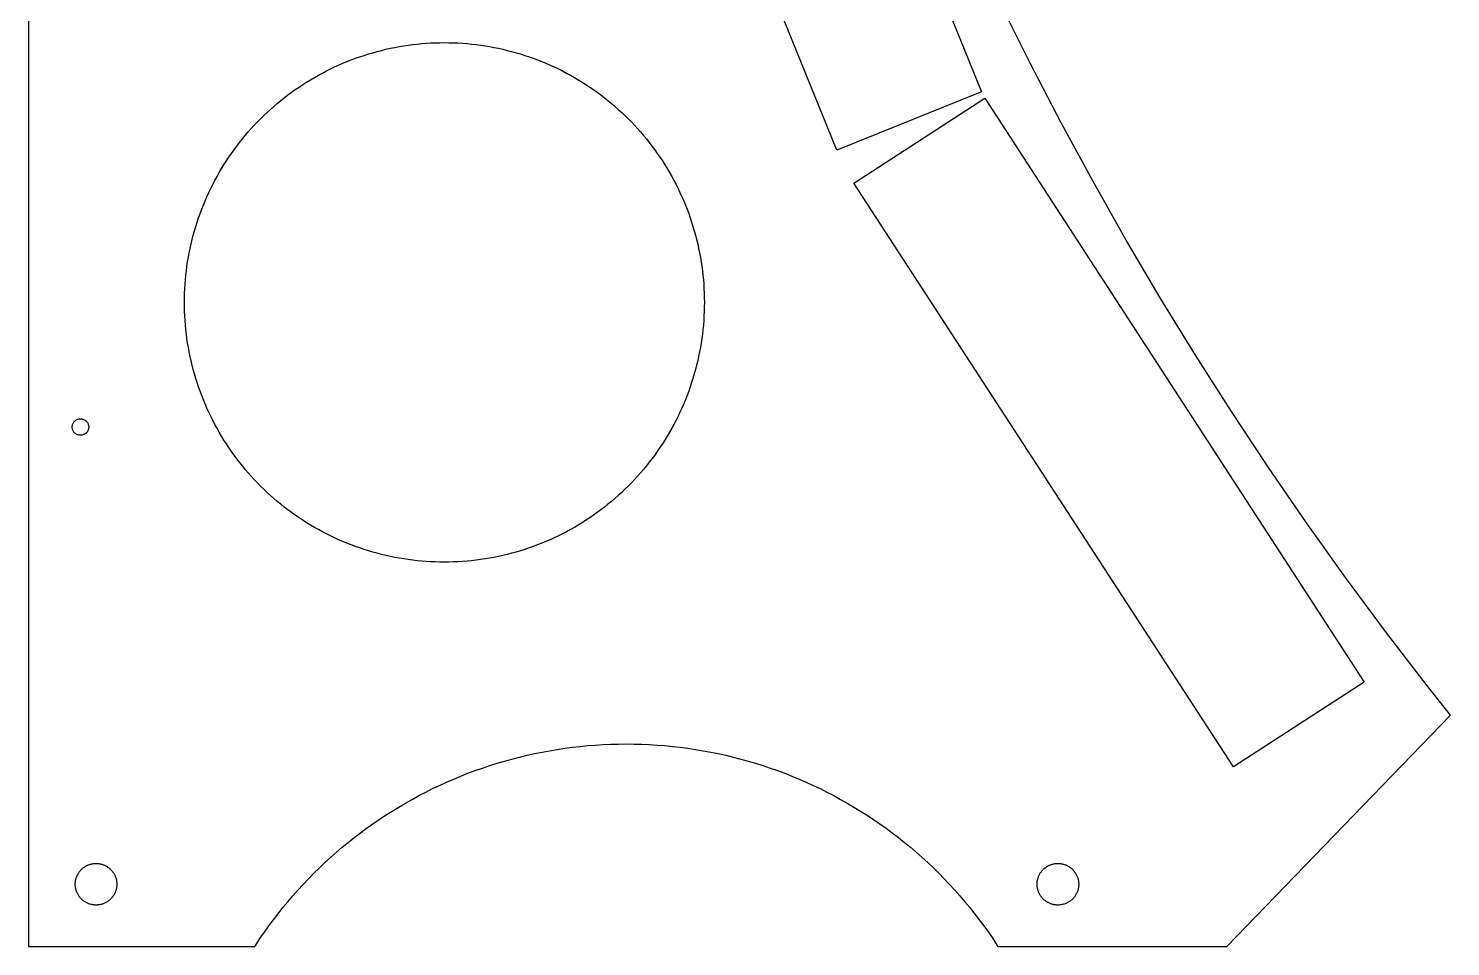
# Model space of a CAD drawing. Header units: metres. Extents: x 0 to 274, y 0 to 480.
# Drawn here: x 0 to 273.5, y 0 to 176.7 of the extents above; entities that cross this region are included whole.
import ezdxf

# ---------------------------------------------------------------- set-up
doc = ezdxf.new("R2010")
doc.units = ezdxf.units.M

msp = doc.modelspace()

# ---------------------------------------------------------------- linework, layer by layer
for p, q in [((0, 480), (0, 0)), ((133.091, 288.773), (183.288, 164.53)), ((155.473, 153.292), (105.276, 277.535)), ((192.655, 170.047), (186.892, 181.605)), ((67.059, 172.296), (67.9039, 172.515)), ((67.9039, 172.515), (68.7524, 172.718)), ((68.7524, 172.718), (69.6044, 172.907)), ((69.6044, 172.907), (70.4595, 173.081)), ((70.4595, 173.081), (71.3176, 173.24)), ((71.3176, 173.24), (72.1783, 173.384)), ((72.1783, 173.384), (73.0413, 173.513)), ((73.0413, 173.513), (73.9065, 173.627)), ((73.9065, 173.627), (74.7736, 173.726)), ((74.7736, 173.726), (75.6422, 173.81)), ((75.6422, 173.81), (76.5122, 173.878)), ((76.5122, 173.878), (77.3832, 173.931)), ((77.3832, 173.931), (78.255, 173.97)), ((78.255, 173.97), (79.1274, 173.992)), ((79.1274, 173.992), (80, 174)), ((80, 174), (80.8726, 173.992)), ((80.8726, 173.992), (81.745, 173.97)), ((81.745, 173.97), (82.6168, 173.931)), ((82.6168, 173.931), (83.4878, 173.878)), ((83.4878, 173.878), (84.3578, 173.81)), ((84.3578, 173.81), (85.2264, 173.726)), ((85.2264, 173.726), (86.0935, 173.627)), ((86.0935, 173.627), (86.9586, 173.513)), ((86.9586, 173.513), (87.8217, 173.384)), ((87.8217, 173.384), (88.6824, 173.24)), ((88.6824, 173.24), (89.5404, 173.081)), ((89.5404, 173.081), (90.3956, 172.907)), ((90.3956, 172.907), (91.2475, 172.718)), ((91.2475, 172.718), (92.0961, 172.515)), ((92.0961, 172.515), (92.9409, 172.296)), ((58.8691, 169.315), (59.6632, 169.677)), ((59.6632, 169.677), (60.4634, 170.025)), ((60.4634, 170.025), (61.2697, 170.359)), ((61.2697, 170.359), (62.0816, 170.679)), ((62.0816, 170.679), (62.899, 170.985)), ((62.899, 170.985), (63.7216, 171.276)), ((63.7216, 171.276), (64.5491, 171.553)), ((64.5491, 171.553), (65.3814, 171.815)), ((65.3814, 171.815), (66.2181, 172.063)), ((66.2181, 172.063), (67.059, 172.296)), ((92.9409, 172.296), (93.7819, 172.063)), ((93.7819, 172.063), (94.6186, 171.815)), ((94.6186, 171.815), (95.4508, 171.553)), ((95.4508, 171.553), (96.2784, 171.276)), ((96.2784, 171.276), (97.101, 170.985)), ((97.101, 170.985), (97.9184, 170.679)), ((97.9184, 170.679), (98.7303, 170.359)), ((98.7303, 170.359), (99.5365, 170.025)), ((99.5365, 170.025), (100.337, 169.677)), ((100.337, 169.677), (101.131, 169.315)), ((198.619, 158.591), (192.655, 170.047)), ((53.504, 166.402), (54.2481, 166.858)), ((54.2481, 166.858), (55, 167.301)), ((55, 167.301), (55.7595, 167.731)), ((55.7595, 167.731), (56.5264, 168.147)), ((56.5264, 168.147), (57.3005, 168.55)), ((57.3005, 168.55), (58.0814, 168.94)), ((58.0814, 168.94), (58.8691, 169.315)), ((101.131, 169.315), (101.919, 168.94)), ((101.919, 168.94), (102.7, 168.55)), ((102.7, 168.55), (103.474, 168.147)), ((103.474, 168.147), (104.24, 167.731)), ((104.24, 167.731), (105, 167.301)), ((105, 167.301), (105.752, 166.858)), ((105.752, 166.858), (106.496, 166.402)), ((49.9092, 163.932), (50.6107, 164.451)), ((50.6107, 164.451), (51.3212, 164.958)), ((51.3212, 164.958), (52.0403, 165.452)), ((52.0403, 165.452), (52.768, 165.934)), ((52.768, 165.934), (53.504, 166.402)), ((106.496, 166.402), (107.232, 165.934)), ((107.232, 165.934), (107.96, 165.452)), ((107.96, 165.452), (108.679, 164.958)), ((108.679, 164.958), (109.389, 164.451)), ((109.389, 164.451), (110.091, 163.932)), ((183.288, 164.53), (155.473, 153.292)), ((46.5435, 161.157), (47.197, 161.735)), ((47.197, 161.735), (47.8606, 162.302)), ((47.8606, 162.302), (48.534, 162.857)), ((48.534, 162.857), (49.2169, 163.401)), ((49.2169, 163.401), (49.9092, 163.932)), ((110.091, 163.932), (110.783, 163.401)), ((110.783, 163.401), (111.466, 162.857)), ((111.466, 162.857), (112.139, 162.302)), ((112.139, 162.302), (112.803, 161.735)), ((112.803, 161.735), (113.457, 161.157)), ((158.764, 146.971), (183.924, 163.31)), ((183.924, 163.31), (256.905, 50.9278)), ((43.4323, 158.1), (44.033, 158.733)), ((44.033, 158.733), (44.6447, 159.355)), ((44.6447, 159.355), (45.2671, 159.967)), ((45.2671, 159.967), (45.9001, 160.568)), ((45.9001, 160.568), (46.5435, 161.157)), ((113.457, 161.157), (114.1, 160.568)), ((114.1, 160.568), (114.733, 159.967)), ((114.733, 159.967), (115.355, 159.355)), ((115.355, 159.355), (115.967, 158.733)), ((115.967, 158.733), (116.568, 158.1)), ((41.1427, 155.466), (41.6978, 156.139)), ((41.6978, 156.139), (42.2645, 156.803)), ((42.2645, 156.803), (42.8428, 157.457)), ((42.8428, 157.457), (43.4323, 158.1)), ((116.568, 158.1), (117.157, 157.457)), ((117.157, 157.457), (117.735, 156.803)), ((117.735, 156.803), (118.302, 156.139)), ((118.302, 156.139), (118.857, 155.466)), ((204.781, 147.241), (198.619, 158.591)), ((39.0424, 152.679), (39.5491, 153.389)), ((39.5491, 153.389), (40.0682, 154.091)), ((40.0682, 154.091), (40.5995, 154.783)), ((40.5995, 154.783), (41.1427, 155.466)), ((118.857, 155.466), (119.401, 154.783)), ((119.401, 154.783), (119.932, 154.091)), ((119.932, 154.091), (120.451, 153.389)), ((120.451, 153.389), (120.958, 152.679)), ((37.1416, 149.752), (37.5976, 150.496)), ((37.5976, 150.496), (38.0665, 151.232)), ((38.0665, 151.232), (38.5481, 151.96)), ((38.5481, 151.96), (39.0424, 152.679)), ((120.958, 152.679), (121.452, 151.96)), ((121.452, 151.96), (121.934, 151.232)), ((121.934, 151.232), (122.402, 150.496)), ((122.402, 150.496), (122.858, 149.752)), ((35.8526, 147.474), (36.269, 148.24)), ((36.269, 148.24), (36.6987, 149)), ((36.6987, 149), (37.1416, 149.752)), ((122.858, 149.752), (123.301, 149)), ((123.301, 149), (123.731, 148.24)), ((123.731, 148.24), (124.147, 147.474)), ((34.3227, 144.337), (34.6846, 145.131)), ((34.6846, 145.131), (35.0603, 145.919)), ((35.0603, 145.919), (35.4497, 146.7)), ((35.4497, 146.7), (35.8526, 147.474)), ((124.147, 147.474), (124.55, 146.7)), ((124.55, 146.7), (124.94, 145.919)), ((124.94, 145.919), (125.315, 145.131)), ((125.315, 145.131), (125.677, 144.337)), ((231.745, 34.5887), (158.764, 146.971)), ((211.141, 136), (204.781, 147.241)), ((33.321, 141.918), (33.6408, 142.73)), ((33.6408, 142.73), (33.9747, 143.537)), ((33.9747, 143.537), (34.3227, 144.337)), ((125.677, 144.337), (126.025, 143.537)), ((126.025, 143.537), (126.359, 142.73)), ((126.359, 142.73), (126.679, 141.918)), ((32.4472, 139.451), (32.7241, 140.278)), ((32.7241, 140.278), (33.0154, 141.101)), ((33.0154, 141.101), (33.321, 141.918)), ((126.679, 141.918), (126.985, 141.101)), ((126.985, 141.101), (127.276, 140.278)), ((127.276, 140.278), (127.553, 139.451)), ((31.4852, 136.096), (31.7037, 136.941)), ((31.7037, 136.941), (31.9369, 137.782)), ((31.9369, 137.782), (32.1848, 138.619)), ((32.1848, 138.619), (32.4472, 139.451)), ((127.553, 139.451), (127.815, 138.619)), ((127.815, 138.619), (128.063, 137.782)), ((128.063, 137.782), (128.296, 136.941)), ((128.296, 136.941), (128.515, 136.096)), ((30.9186, 133.54), (31.0926, 134.396)), ((31.0926, 134.396), (31.2815, 135.248)), ((31.2815, 135.248), (31.4852, 136.096)), ((128.515, 136.096), (128.718, 135.248)), ((128.718, 135.248), (128.907, 134.396)), ((128.907, 134.396), (129.081, 133.54)), ((217.696, 124.872), (211.141, 136)), ((30.4866, 130.959), (30.6156, 131.822)), ((30.6156, 131.822), (30.7596, 132.682)), ((30.7596, 132.682), (30.9186, 133.54)), ((129.081, 133.54), (129.24, 132.682)), ((129.24, 132.682), (129.384, 131.822)), ((129.384, 131.822), (129.513, 130.959)), ((30.1903, 128.358), (30.2739, 129.226)), ((30.2739, 129.226), (30.3727, 130.093)), ((30.3727, 130.093), (30.4866, 130.959)), ((129.513, 130.959), (129.627, 130.093)), ((129.627, 130.093), (129.726, 129.226)), ((129.726, 129.226), (129.81, 128.358)), ((30.0305, 125.745), (30.0685, 126.617)), ((30.0685, 126.617), (30.1218, 127.488)), ((30.1218, 127.488), (30.1903, 128.358)), ((129.81, 128.358), (129.878, 127.488)), ((129.878, 127.488), (129.931, 126.617)), ((129.931, 126.617), (129.97, 125.745)), ((30, 124), (30.0076, 124.873)), ((30.0076, 123.127), (30, 124)), ((30.0076, 124.873), (30.0305, 125.745)), ((30.0305, 122.255), (30.0076, 123.127)), ((129.97, 125.745), (129.992, 124.873)), ((129.992, 123.127), (129.97, 122.255)), ((129.992, 124.873), (130, 124)), ((130, 124), (129.992, 123.127)), ((224.444, 113.86), (217.696, 124.872)), ((30.0685, 121.383), (30.0305, 122.255)), ((30.1218, 120.512), (30.0685, 121.383)), ((30.1903, 119.642), (30.1218, 120.512)), ((129.878, 120.512), (129.81, 119.642)), ((129.931, 121.383), (129.878, 120.512)), ((129.97, 122.255), (129.931, 121.383)), ((30.2739, 118.774), (30.1903, 119.642)), ((30.3727, 117.907), (30.2739, 118.774)), ((30.4866, 117.041), (30.3727, 117.907)), ((129.627, 117.907), (129.513, 117.041)), ((129.726, 118.774), (129.627, 117.907)), ((129.81, 119.642), (129.726, 118.774)), ((30.6156, 116.178), (30.4866, 117.041)), ((30.7596, 115.318), (30.6156, 116.178)), ((30.9186, 114.46), (30.7596, 115.318)), ((129.24, 115.318), (129.081, 114.46)), ((129.384, 116.178), (129.24, 115.318)), ((129.513, 117.041), (129.384, 116.178)), ((31.0926, 113.604), (30.9186, 114.46)), ((31.2815, 112.752), (31.0926, 113.604)), ((31.4852, 111.904), (31.2815, 112.752)), ((128.718, 112.752), (128.515, 111.904)), ((128.907, 113.604), (128.718, 112.752)), ((129.081, 114.46), (128.907, 113.604)), ((231.384, 102.967), (224.444, 113.86)), ((31.7037, 111.059), (31.4852, 111.904)), ((31.9369, 110.218), (31.7037, 111.059)), ((32.1848, 109.381), (31.9369, 110.218)), ((128.063, 110.218), (127.815, 109.381)), ((128.296, 111.059), (128.063, 110.218)), ((128.515, 111.904), (128.296, 111.059)), ((32.4472, 108.549), (32.1848, 109.381)), ((32.7241, 107.722), (32.4472, 108.549)), ((33.0154, 106.899), (32.7241, 107.722)), ((33.321, 106.082), (33.0154, 106.899)), ((126.985, 106.899), (126.679, 106.082)), ((127.276, 107.722), (126.985, 106.899)), ((127.553, 108.549), (127.276, 107.722)), ((127.815, 109.381), (127.553, 108.549)), ((33.6408, 105.27), (33.321, 106.082)), ((33.9747, 104.463), (33.6408, 105.27)), ((34.3227, 103.663), (33.9747, 104.463)), ((126.025, 104.463), (125.677, 103.663)), ((126.359, 105.27), (126.025, 104.463)), ((126.679, 106.082), (126.359, 105.27)), ((8.91731, 101.161), (9.02263, 101.251)), ((9.02263, 101.251), (9.13538, 101.331)), ((9.13538, 101.331), (9.2547, 101.402)), ((9.2547, 101.402), (9.3797, 101.461)), ((9.3797, 101.461), (9.50943, 101.51)), ((9.50943, 101.51), (9.64288, 101.547)), ((9.64288, 101.547), (9.77905, 101.572)), ((9.77905, 101.572), (9.91692, 101.585)), ((9.91692, 101.585), (10.0554, 101.587)), ((10.0554, 101.587), (10.1935, 101.576)), ((10.1935, 101.576), (10.33, 101.553)), ((10.33, 101.553), (10.4641, 101.518)), ((10.4641, 101.518), (10.5947, 101.472)), ((10.5947, 101.472), (10.7207, 101.414)), ((10.7207, 101.414), (10.8412, 101.346)), ((10.8412, 101.346), (10.9554, 101.268)), ((10.9554, 101.268), (11.0622, 101.18)), ((34.6846, 102.869), (34.3227, 103.663)), ((35.0603, 102.081), (34.6846, 102.869)), ((35.4497, 101.3), (35.0603, 102.081)), ((35.8526, 100.526), (35.4497, 101.3)), ((124.55, 101.3), (124.147, 100.526)), ((124.94, 102.081), (124.55, 101.3)), ((125.315, 102.869), (124.94, 102.081)), ((125.677, 103.663), (125.315, 102.869)), ((238.512, 92.1973), (231.384, 102.967)), ((8.41345, 100.055), (8.42433, 100.193)), ((8.41467, 99.9169), (8.41345, 100.055)), ((8.42795, 99.7791), (8.41467, 99.9169)), ((8.42433, 100.193), (8.44719, 100.33)), ((8.45319, 99.6429), (8.42795, 99.7791)), ((8.44719, 100.33), (8.48186, 100.464)), ((8.49019, 99.5094), (8.45319, 99.6429)), ((8.48186, 100.464), (8.52809, 100.595)), ((8.5387, 99.3797), (8.49019, 99.5094)), ((8.52809, 100.595), (8.58553, 100.721)), ((8.59831, 99.2547), (8.5387, 99.3797)), ((8.58553, 100.721), (8.65372, 100.841)), ((8.66861, 99.1354), (8.59831, 99.2547)), ((8.65372, 100.841), (8.73216, 100.955)), ((8.74902, 99.0226), (8.66861, 99.1354)), ((8.73216, 100.955), (8.82025, 101.062)), ((8.83897, 98.9173), (8.74902, 99.0226)), ((8.82025, 101.062), (8.91731, 101.161)), ((8.93774, 98.8203), (8.83897, 98.9173)), ((9.04462, 98.7322), (8.93774, 98.8203)), ((9.15875, 98.6537), (9.04462, 98.7322)), ((9.27928, 98.5855), (9.15875, 98.6537)), ((9.4053, 98.5281), (9.27928, 98.5855)), ((9.53586, 98.4819), (9.4053, 98.5281)), ((9.66994, 98.4472), (9.53586, 98.4819)), ((10.4906, 98.4902), (10.3571, 98.4532)), ((10.6203, 98.5387), (10.4906, 98.4902)), ((10.7453, 98.5983), (10.6203, 98.5387)), ((10.8646, 98.6686), (10.7453, 98.5983)), ((10.9774, 98.749), (10.8646, 98.6686)), ((11.0827, 98.839), (10.9774, 98.749)), ((11.0622, 101.18), (11.161, 101.083)), ((11.1797, 98.9377), (11.0827, 98.839)), ((11.161, 101.083), (11.251, 100.977)), ((11.2678, 99.0446), (11.1797, 98.9377)), ((11.251, 100.977), (11.3314, 100.865)), ((11.3463, 99.1588), (11.2678, 99.0446)), ((11.3314, 100.865), (11.4017, 100.745)), ((11.4145, 99.2793), (11.3463, 99.1588)), ((11.4017, 100.745), (11.4613, 100.62)), ((11.4719, 99.4053), (11.4145, 99.2793)), ((11.4613, 100.62), (11.5098, 100.491)), ((11.5181, 99.5359), (11.4719, 99.4053)), ((11.5098, 100.491), (11.5468, 100.357)), ((11.5528, 99.6699), (11.5181, 99.5359)), ((11.5468, 100.357), (11.572, 100.221)), ((11.5757, 99.8065), (11.5528, 99.6699)), ((11.572, 100.221), (11.5853, 100.083)), ((11.5865, 99.9446), (11.5757, 99.8065)), ((11.5853, 100.083), (11.5865, 99.9446)), ((36.269, 99.7595), (35.8526, 100.526)), ((36.6987, 99), (36.269, 99.7595)), ((37.1416, 98.2481), (36.6987, 99)), ((123.301, 99), (122.858, 98.2481)), ((123.731, 99.7595), (123.301, 99)), ((124.147, 100.526), (123.731, 99.7595)), ((9.80652, 98.4243), (9.66994, 98.4472)), ((9.9446, 98.4135), (9.80652, 98.4243)), ((10.0831, 98.4147), (9.9446, 98.4135)), ((10.2209, 98.4279), (10.0831, 98.4147)), ((10.3571, 98.4532), (10.2209, 98.4279)), ((37.5976, 97.504), (37.1416, 98.2481)), ((38.0665, 96.768), (37.5976, 97.504)), ((38.5481, 96.0403), (38.0665, 96.768)), ((39.0424, 95.3212), (38.5481, 96.0403)), ((121.452, 96.0403), (120.958, 95.3212)), ((121.934, 96.768), (121.452, 96.0403)), ((122.402, 97.504), (121.934, 96.768)), ((122.858, 98.2481), (122.402, 97.504)), ((39.5491, 94.6107), (39.0424, 95.3212)), ((40.0682, 93.9092), (39.5491, 94.6107)), ((40.5995, 93.2169), (40.0682, 93.9092)), ((41.1427, 92.534), (40.5995, 93.2169)), ((119.401, 93.2169), (118.857, 92.534)), ((119.932, 93.9092), (119.401, 93.2169)), ((120.451, 94.6107), (119.932, 93.9092)), ((120.958, 95.3212), (120.451, 94.6107)), ((41.6978, 91.8606), (41.1427, 92.534)), ((42.2645, 91.197), (41.6978, 91.8606)), ((42.8428, 90.5435), (42.2645, 91.197)), ((43.4323, 89.9001), (42.8428, 90.5435)), ((117.157, 90.5435), (116.568, 89.9001)), ((117.735, 91.197), (117.157, 90.5435)), ((118.302, 91.8606), (117.735, 91.197)), ((118.857, 92.534), (118.302, 91.8606)), ((245.827, 81.5534), (238.512, 92.1973)), ((44.033, 89.2671), (43.4323, 89.9001)), ((44.6447, 88.6447), (44.033, 89.2671)), ((45.2671, 88.033), (44.6447, 88.6447)), ((45.9001, 87.4323), (45.2671, 88.033)), ((114.733, 88.033), (114.1, 87.4323)), ((115.355, 88.6447), (114.733, 88.033)), ((115.967, 89.2671), (115.355, 88.6447)), ((116.568, 89.9001), (115.967, 89.2671)), ((46.5435, 86.8428), (45.9001, 87.4323)), ((47.197, 86.2645), (46.5435, 86.8428)), ((47.8606, 85.6978), (47.197, 86.2645)), ((48.534, 85.1427), (47.8606, 85.6978)), ((49.2169, 84.5995), (48.534, 85.1427)), ((111.466, 85.1427), (110.783, 84.5995)), ((112.139, 85.6978), (111.466, 85.1427)), ((112.803, 86.2645), (112.139, 85.6978)), ((113.457, 86.8428), (112.803, 86.2645)), ((114.1, 87.4323), (113.457, 86.8428)), ((49.9092, 84.0682), (49.2169, 84.5995)), ((50.6107, 83.5491), (49.9092, 84.0682)), ((51.3212, 83.0424), (50.6107, 83.5491)), ((52.0403, 82.5481), (51.3212, 83.0424)), ((52.768, 82.0665), (52.0403, 82.5481)), ((53.504, 81.5976), (52.768, 82.0665)), ((107.232, 82.0665), (106.496, 81.5976)), ((107.96, 82.5481), (107.232, 82.0665)), ((108.679, 83.0424), (107.96, 82.5481)), ((109.389, 83.5491), (108.679, 83.0424)), ((110.091, 84.0682), (109.389, 83.5491)), ((110.783, 84.5995), (110.091, 84.0682)), ((54.2481, 81.1416), (53.504, 81.5976)), ((55, 80.6987), (54.2481, 81.1416)), ((55.7595, 80.269), (55, 80.6987)), ((56.5264, 79.8526), (55.7595, 80.269)), ((57.3005, 79.4497), (56.5264, 79.8526)), ((58.0814, 79.0603), (57.3005, 79.4497)), ((102.7, 79.4497), (101.919, 79.0603)), ((103.474, 79.8526), (102.7, 79.4497)), ((104.24, 80.269), (103.474, 79.8526)), ((105, 80.6987), (104.24, 80.269)), ((105.752, 81.1416), (105, 80.6987)), ((106.496, 81.5976), (105.752, 81.1416)), ((253.327, 71.0389), (245.827, 81.5534)), ((58.8691, 78.6846), (58.0814, 79.0603)), ((59.6632, 78.3227), (58.8691, 78.6846)), ((60.4634, 77.9747), (59.6632, 78.3227)), ((61.2697, 77.6408), (60.4634, 77.9747)), ((62.0816, 77.321), (61.2697, 77.6408)), ((62.899, 77.0154), (62.0816, 77.321)), ((63.7216, 76.7241), (62.899, 77.0154)), ((64.5491, 76.4472), (63.7216, 76.7241)), ((96.2784, 76.7241), (95.4508, 76.4472)), ((97.101, 77.0154), (96.2784, 76.7241)), ((97.9184, 77.321), (97.101, 77.0154)), ((98.7303, 77.6408), (97.9184, 77.321)), ((99.5365, 77.9747), (98.7303, 77.6408)), ((100.337, 78.3227), (99.5365, 77.9747)), ((101.131, 78.6846), (100.337, 78.3227)), ((101.919, 79.0603), (101.131, 78.6846)), ((65.3814, 76.1848), (64.5491, 76.4472)), ((66.2181, 75.9369), (65.3814, 76.1848)), ((67.059, 75.7037), (66.2181, 75.9369)), ((67.9039, 75.4852), (67.059, 75.7037)), ((68.7524, 75.2815), (67.9039, 75.4852)), ((69.6044, 75.0926), (68.7524, 75.2815)), ((70.4595, 74.9186), (69.6044, 75.0926)), ((71.3176, 74.7596), (70.4595, 74.9186)), ((72.1783, 74.6156), (71.3176, 74.7596)), ((73.0413, 74.4866), (72.1783, 74.6156)), ((73.9065, 74.3727), (73.0413, 74.4866)), ((74.7736, 74.2739), (73.9065, 74.3727)), ((75.6422, 74.1903), (74.7736, 74.2739)), ((76.5122, 74.1218), (75.6422, 74.1903)), ((77.3832, 74.0685), (76.5122, 74.1218)), ((78.255, 74.0305), (77.3832, 74.0685)), ((79.1274, 74.0076), (78.255, 74.0305)), ((80, 74), (79.1274, 74.0076)), ((80.8726, 74.0076), (80, 74)), ((81.745, 74.0305), (80.8726, 74.0076)), ((82.6168, 74.0685), (81.745, 74.0305)), ((83.4878, 74.1218), (82.6168, 74.0685)), ((84.3578, 74.1903), (83.4878, 74.1218)), ((85.2264, 74.2739), (84.3578, 74.1903)), ((86.0935, 74.3727), (85.2264, 74.2739)), ((86.9586, 74.4866), (86.0935, 74.3727)), ((87.8217, 74.6156), (86.9586, 74.4866)), ((88.6824, 74.7596), (87.8217, 74.6156)), ((89.5404, 74.9186), (88.6824, 74.7596)), ((90.3956, 75.0926), (89.5404, 74.9186)), ((91.2475, 75.2815), (90.3956, 75.0926)), ((92.0961, 75.4852), (91.2475, 75.2815)), ((92.9409, 75.7037), (92.0961, 75.4852)), ((93.7819, 75.9369), (92.9409, 75.7037)), ((94.6186, 76.1848), (93.7819, 75.9369)), ((95.4508, 76.4472), (94.6186, 76.1848)), ((261.01, 60.6569), (253.327, 71.0389)), ((268.872, 50.4105), (261.01, 60.6569)), ((256.905, 50.9278), (231.745, 34.5887)), ((273.524, 44.5616), (268.872, 50.4105)), ((230.492, 0), (273.524, 44.5616)), ((103.17, 38.1728), (104.641, 38.3664)), ((104.641, 38.3664), (106.115, 38.5343)), ((106.115, 38.5343), (107.592, 38.6765)), ((107.592, 38.6765), (109.071, 38.7929)), ((109.071, 38.7929), (110.551, 38.8835)), ((110.551, 38.8835), (112.034, 38.9482)), ((112.034, 38.9482), (113.517, 38.987)), ((113.517, 38.987), (115, 39)), ((115, 39), (116.483, 38.987)), ((116.483, 38.987), (117.966, 38.9482)), ((117.966, 38.9482), (119.449, 38.8835)), ((119.449, 38.8835), (120.929, 38.7929)), ((120.929, 38.7929), (122.408, 38.6765)), ((122.408, 38.6765), (123.885, 38.5343)), ((123.885, 38.5343), (125.359, 38.3664)), ((125.359, 38.3664), (126.83, 38.1728)), ((90.1484, 35.2859), (91.5708, 35.7072)), ((91.5708, 35.7072), (93.0004, 36.1037)), ((93.0004, 36.1037), (94.4366, 36.4751)), ((94.4366, 36.4751), (95.8792, 36.8214)), ((95.8792, 36.8214), (97.3275, 37.1425)), ((97.3275, 37.1425), (98.7812, 37.4383)), ((98.7812, 37.4383), (100.24, 37.7086)), ((100.24, 37.7086), (101.703, 37.9535)), ((101.703, 37.9535), (103.17, 38.1728)), ((126.83, 38.1728), (128.297, 37.9535)), ((128.297, 37.9535), (129.76, 37.7086)), ((129.76, 37.7086), (131.219, 37.4383)), ((131.219, 37.4383), (132.672, 37.1425)), ((132.672, 37.1425), (134.121, 36.8214)), ((134.121, 36.8214), (135.563, 36.4751)), ((135.563, 36.4751), (137, 36.1037)), ((137, 36.1037), (138.429, 35.7072)), ((138.429, 35.7072), (139.852, 35.2859)), ((83.1584, 32.8106), (84.5387, 33.3543)), ((84.5387, 33.3543), (85.9283, 33.8739)), ((85.9283, 33.8739), (87.3267, 34.3691)), ((87.3267, 34.3691), (88.7336, 34.8398)), ((88.7336, 34.8398), (90.1484, 35.2859)), ((139.852, 35.2859), (141.266, 34.8398)), ((141.266, 34.8398), (142.673, 34.3691)), ((142.673, 34.3691), (144.072, 33.8739)), ((144.072, 33.8739), (145.461, 33.3543)), ((145.461, 33.3543), (146.842, 32.8106)), ((76.4108, 29.7355), (77.7384, 30.3975)), ((77.7384, 30.3975), (79.0774, 31.0361)), ((79.0774, 31.0361), (80.4274, 31.6514)), ((80.4274, 31.6514), (81.7878, 32.2429)), ((81.7878, 32.2429), (83.1584, 32.8106)), ((146.842, 32.8106), (148.212, 32.2429)), ((148.212, 32.2429), (149.573, 31.6514)), ((149.573, 31.6514), (150.923, 31.0361)), ((150.923, 31.0361), (152.262, 30.3975)), ((152.262, 30.3975), (153.589, 29.7355)), ((71.2218, 26.8592), (72.5, 27.6122)), ((72.5, 27.6122), (73.7912, 28.3427)), ((73.7912, 28.3427), (75.0949, 29.0505)), ((75.0949, 29.0505), (76.4108, 29.7355)), ((153.589, 29.7355), (154.905, 29.0505)), ((154.905, 29.0505), (156.209, 28.3427)), ((156.209, 28.3427), (157.5, 27.6122)), ((157.5, 27.6122), (158.778, 26.8592)), ((67.4686, 24.4682), (68.7057, 25.287)), ((68.7057, 25.287), (69.9568, 26.0841)), ((69.9568, 26.0841), (71.2218, 26.8592)), ((158.778, 26.8592), (160.043, 26.0841)), ((160.043, 26.0841), (161.294, 25.287)), ((161.294, 25.287), (162.531, 24.4682)), ((62.6688, 20.9809), (63.8457, 21.884)), ((63.8457, 21.884), (65.0382, 22.7664)), ((65.0382, 22.7664), (66.246, 23.6279)), ((66.246, 23.6279), (67.4686, 24.4682)), ((162.531, 24.4682), (163.754, 23.6279)), ((163.754, 23.6279), (164.962, 22.7664)), ((164.962, 22.7664), (166.154, 21.884)), ((166.154, 21.884), (167.331, 20.9809)), ((60.3631, 19.1138), (61.5078, 20.0574)), ((61.5078, 20.0574), (62.6688, 20.9809)), ((167.331, 20.9809), (168.492, 20.0574)), ((168.492, 20.0574), (169.637, 19.1138)), ((57.0301, 16.1651), (58.1239, 17.1673)), ((58.1239, 17.1673), (59.235, 18.1503)), ((59.235, 18.1503), (60.3631, 19.1138)), ((169.637, 19.1138), (170.765, 18.1503)), ((170.765, 18.1503), (171.876, 17.1673)), ((171.876, 17.1673), (172.97, 16.1651)), ((9.34581, 13.6269), (9.40482, 13.7535)), ((9.40482, 13.7535), (9.4682, 13.8779)), ((9.4682, 13.8779), (9.53589, 14)), ((9.53589, 14), (9.6078, 14.1197)), ((9.6078, 14.1197), (9.68384, 14.2368)), ((9.68384, 14.2368), (9.76393, 14.3511)), ((9.76393, 14.3511), (9.84795, 14.4626)), ((9.84795, 14.4626), (9.93582, 14.5711)), ((9.93582, 14.5711), (10.0274, 14.6765)), ((10.0274, 14.6765), (10.1226, 14.7786)), ((10.1226, 14.7786), (10.2214, 14.8773)), ((10.2214, 14.8773), (10.3235, 14.9726)), ((10.3235, 14.9726), (10.4288, 15.0642)), ((10.4288, 15.0642), (10.5374, 15.152)), ((10.5374, 15.152), (10.6488, 15.2361)), ((10.6488, 15.2361), (10.7632, 15.3161)), ((10.7632, 15.3161), (10.8803, 15.3922)), ((10.8803, 15.3922), (11, 15.4641)), ((11, 15.4641), (11.1221, 15.5318)), ((11.1221, 15.5318), (11.2465, 15.5952)), ((11.2465, 15.5952), (11.373, 15.6542)), ((11.373, 15.6542), (11.5016, 15.7087)), ((11.5016, 15.7087), (11.6319, 15.7588)), ((11.6319, 15.7588), (11.7639, 15.8042)), ((11.7639, 15.8042), (11.8974, 15.845)), ((11.8974, 15.845), (12.0323, 15.8812)), ((12.0323, 15.8812), (12.1684, 15.9126)), ((12.1684, 15.9126), (12.3054, 15.9392)), ((12.3054, 15.9392), (12.4433, 15.9611)), ((12.4433, 15.9611), (12.5819, 15.9781)), ((12.5819, 15.9781), (12.721, 15.9902)), ((12.721, 15.9902), (12.8604, 15.9976)), ((12.8604, 15.9976), (13, 16)), ((13, 16), (13.1396, 15.9976)), ((13.1396, 15.9976), (13.279, 15.9902)), ((13.279, 15.9902), (13.4181, 15.9781)), ((13.4181, 15.9781), (13.5567, 15.9611)), ((13.5567, 15.9611), (13.6946, 15.9392)), ((13.6946, 15.9392), (13.8316, 15.9126)), ((13.8316, 15.9126), (13.9677, 15.8812)), ((13.9677, 15.8812), (14.1025, 15.845)), ((14.1025, 15.845), (14.2361, 15.8042)), ((14.2361, 15.8042), (14.3681, 15.7588)), ((14.3681, 15.7588), (14.4984, 15.7087)), ((14.4984, 15.7087), (14.6269, 15.6542)), ((14.6269, 15.6542), (14.7535, 15.5952)), ((14.7535, 15.5952), (14.8779, 15.5318)), ((14.8779, 15.5318), (15, 15.4641)), ((15, 15.4641), (15.1197, 15.3922)), ((15.1197, 15.3922), (15.2368, 15.3161)), ((15.2368, 15.3161), (15.3511, 15.2361)), ((15.3511, 15.2361), (15.4626, 15.152)), ((15.4626, 15.152), (15.5711, 15.0642)), ((15.5711, 15.0642), (15.6765, 14.9726)), ((15.6765, 14.9726), (15.7786, 14.8773)), ((15.7786, 14.8773), (15.8773, 14.7786)), ((15.8773, 14.7786), (15.9726, 14.6765)), ((15.9726, 14.6765), (16.0642, 14.5711)), ((16.0642, 14.5711), (16.152, 14.4626)), ((16.152, 14.4626), (16.2361, 14.3511)), ((16.2361, 14.3511), (16.3161, 14.2368)), ((16.3161, 14.2368), (16.3922, 14.1197)), ((16.3922, 14.1197), (16.4641, 14)), ((16.4641, 14), (16.5318, 13.8779)), ((16.5318, 13.8779), (16.5952, 13.7535)), ((16.5952, 13.7535), (16.6542, 13.6269)), ((53.8561, 13.046), (54.8959, 14.1041)), ((54.8959, 14.1041), (55.954, 15.1439)), ((55.954, 15.1439), (57.0301, 16.1651)), ((172.97, 16.1651), (174.046, 15.1439)), ((174.046, 15.1439), (175.104, 14.1041)), ((175.104, 14.1041), (176.144, 13.046)), ((194.346, 13.6269), (194.405, 13.7535)), ((194.405, 13.7535), (194.468, 13.8779)), ((194.468, 13.8779), (194.536, 14)), ((194.536, 14), (194.608, 14.1197)), ((194.608, 14.1197), (194.684, 14.2368)), ((194.684, 14.2368), (194.764, 14.3511)), ((194.764, 14.3511), (194.848, 14.4626)), ((194.848, 14.4626), (194.936, 14.5711)), ((194.936, 14.5711), (195.027, 14.6765)), ((195.027, 14.6765), (195.123, 14.7786)), ((195.123, 14.7786), (195.221, 14.8773)), ((195.221, 14.8773), (195.323, 14.9726)), ((195.323, 14.9726), (195.429, 15.0642)), ((195.429, 15.0642), (195.537, 15.152)), ((195.537, 15.152), (195.649, 15.2361)), ((195.649, 15.2361), (195.763, 15.3161)), ((195.763, 15.3161), (195.88, 15.3922)), ((195.88, 15.3922), (196, 15.4641)), ((196, 15.4641), (196.122, 15.5318)), ((196.122, 15.5318), (196.247, 15.5952)), ((196.247, 15.5952), (196.373, 15.6542)), ((196.373, 15.6542), (196.502, 15.7087)), ((196.502, 15.7087), (196.632, 15.7588)), ((196.632, 15.7588), (196.764, 15.8042)), ((196.764, 15.8042), (196.897, 15.845)), ((196.897, 15.845), (197.032, 15.8812)), ((197.032, 15.8812), (197.168, 15.9126)), ((197.168, 15.9126), (197.305, 15.9392)), ((197.305, 15.9392), (197.443, 15.9611)), ((197.443, 15.9611), (197.582, 15.9781)), ((197.582, 15.9781), (197.721, 15.9902)), ((197.721, 15.9902), (197.86, 15.9976)), ((197.86, 15.9976), (198, 16)), ((198, 16), (198.14, 15.9976)), ((198.14, 15.9976), (198.279, 15.9902)), ((198.279, 15.9902), (198.418, 15.9781)), ((198.418, 15.9781), (198.557, 15.9611)), ((198.557, 15.9611), (198.695, 15.9392)), ((198.695, 15.9392), (198.832, 15.9126)), ((198.832, 15.9126), (198.968, 15.8812)), ((198.968, 15.8812), (199.103, 15.845)), ((199.103, 15.845), (199.236, 15.8042)), ((199.236, 15.8042), (199.368, 15.7588)), ((199.368, 15.7588), (199.498, 15.7087)), ((199.498, 15.7087), (199.627, 15.6542)), ((199.627, 15.6542), (199.753, 15.5952)), ((199.753, 15.5952), (199.878, 15.5318)), ((199.878, 15.5318), (200, 15.4641)), ((200, 15.4641), (200.12, 15.3922)), ((200.12, 15.3922), (200.237, 15.3161)), ((200.237, 15.3161), (200.351, 15.2361)), ((200.351, 15.2361), (200.463, 15.152)), ((200.463, 15.152), (200.571, 15.0642)), ((200.571, 15.0642), (200.677, 14.9726)), ((200.677, 14.9726), (200.779, 14.8773)), ((200.779, 14.8773), (200.877, 14.7786)), ((200.877, 14.7786), (200.973, 14.6765)), ((200.973, 14.6765), (201.064, 14.5711)), ((201.064, 14.5711), (201.152, 14.4626)), ((201.152, 14.4626), (201.236, 14.3511)), ((201.236, 14.3511), (201.316, 14.2368)), ((201.316, 14.2368), (201.392, 14.1197)), ((201.392, 14.1197), (201.464, 14)), ((201.464, 14), (201.532, 13.8779)), ((201.532, 13.8779), (201.595, 13.7535)), ((201.595, 13.7535), (201.654, 13.6269)), ((9, 12), (9.00243, 12.1396)), ((9.00243, 11.8604), (9, 12)), ((9.00243, 12.1396), (9.00974, 12.279)), ((9.00974, 11.721), (9.00243, 11.8604)), ((9.00974, 12.279), (9.02191, 12.4181)), ((9.02191, 11.5819), (9.00974, 11.721)), ((9.02191, 12.4181), (9.03893, 12.5567)), ((9.03893, 11.4433), (9.02191, 11.5819)), ((9.03893, 12.5567), (9.06076, 12.6946)), ((9.06076, 11.3054), (9.03893, 11.4433)), ((9.06076, 12.6946), (9.0874, 12.8316)), ((9.0874, 11.1684), (9.06076, 11.3054)), ((9.0874, 12.8316), (9.1188, 12.9677)), ((9.1188, 11.0323), (9.0874, 11.1684)), ((9.1188, 12.9677), (9.15495, 13.1025)), ((9.15495, 10.8974), (9.1188, 11.0323)), ((9.15495, 13.1025), (9.19577, 13.2361)), ((9.19577, 13.2361), (9.24123, 13.3681)), ((9.24123, 13.3681), (9.29126, 13.4984)), ((9.29126, 13.4984), (9.34581, 13.6269)), ((16.6542, 13.6269), (16.7087, 13.4984)), ((16.7087, 13.4984), (16.7588, 13.3681)), ((16.7588, 13.3681), (16.8042, 13.2361)), ((16.8042, 13.2361), (16.845, 13.1025)), ((16.845, 13.1025), (16.8812, 12.9677)), ((16.8812, 11.0323), (16.845, 10.8974)), ((16.8812, 12.9677), (16.9126, 12.8316)), ((16.9126, 11.1684), (16.8812, 11.0323)), ((16.9126, 12.8316), (16.9392, 12.6946)), ((16.9392, 11.3054), (16.9126, 11.1684)), ((16.9392, 12.6946), (16.9611, 12.5567)), ((16.9611, 11.4433), (16.9392, 11.3054)), ((16.9611, 12.5567), (16.9781, 12.4181)), ((16.9781, 11.5819), (16.9611, 11.4433)), ((16.9781, 12.4181), (16.9902, 12.279)), ((16.9902, 11.721), (16.9781, 11.5819)), ((16.9902, 12.279), (16.9976, 12.1396)), ((16.9976, 11.8604), (16.9902, 11.721)), ((16.9976, 12.1396), (17, 12)), ((17, 12), (16.9976, 11.8604)), ((51.8327, 10.8761), (52.8349, 11.9698)), ((52.8349, 11.9698), (53.8561, 13.046)), ((176.144, 13.046), (177.165, 11.9698)), ((177.165, 11.9698), (178.167, 10.8761)), ((194, 12), (194.002, 12.1396)), ((194.002, 11.8604), (194, 12)), ((194.002, 12.1396), (194.01, 12.279)), ((194.01, 11.721), (194.002, 11.8604)), ((194.01, 12.279), (194.022, 12.4181)), ((194.022, 11.5819), (194.01, 11.721)), ((194.022, 12.4181), (194.039, 12.5567)), ((194.039, 11.4433), (194.022, 11.5819)), ((194.039, 12.5567), (194.061, 12.6946)), ((194.061, 11.3054), (194.039, 11.4433)), ((194.061, 12.6946), (194.087, 12.8316)), ((194.087, 11.1684), (194.061, 11.3054)), ((194.087, 12.8316), (194.119, 12.9677)), ((194.119, 11.0323), (194.087, 11.1684)), ((194.119, 12.9677), (194.155, 13.1025)), ((194.155, 10.8974), (194.119, 11.0323)), ((194.155, 13.1025), (194.196, 13.2361)), ((194.196, 13.2361), (194.241, 13.3681)), ((194.241, 13.3681), (194.291, 13.4984)), ((194.291, 13.4984), (194.346, 13.6269)), ((201.654, 13.6269), (201.709, 13.4984)), ((201.709, 13.4984), (201.759, 13.3681)), ((201.759, 13.3681), (201.804, 13.2361)), ((201.804, 13.2361), (201.845, 13.1025)), ((201.845, 13.1025), (201.881, 12.9677)), ((201.881, 11.0323), (201.845, 10.8974)), ((201.881, 12.9677), (201.913, 12.8316)), ((201.913, 11.1684), (201.881, 11.0323)), ((201.913, 12.8316), (201.939, 12.6946)), ((201.939, 11.3054), (201.913, 11.1684)), ((201.939, 12.6946), (201.961, 12.5567)), ((201.961, 11.4433), (201.939, 11.3054)), ((201.961, 12.5567), (201.978, 12.4181)), ((201.978, 11.5819), (201.961, 11.4433)), ((201.978, 12.4181), (201.99, 12.279)), ((201.99, 11.721), (201.978, 11.5819)), ((201.99, 12.279), (201.998, 12.1396)), ((201.998, 11.8604), (201.99, 11.721)), ((201.998, 12.1396), (202, 12)), ((202, 12), (201.998, 11.8604)), ((9.19577, 10.7639), (9.15495, 10.8974)), ((9.24123, 10.6319), (9.19577, 10.7639)), ((9.29126, 10.5016), (9.24123, 10.6319)), ((9.34581, 10.373), (9.29126, 10.5016)), ((9.40482, 10.2465), (9.34581, 10.373)), ((9.4682, 10.1221), (9.40482, 10.2465)), ((9.53589, 10), (9.4682, 10.1221)), ((9.6078, 9.88031), (9.53589, 10)), ((9.68384, 9.76321), (9.6078, 9.88031)), ((9.76393, 9.64885), (9.68384, 9.76321)), ((9.84795, 9.53735), (9.76393, 9.64885)), ((9.93582, 9.42885), (9.84795, 9.53735)), ((10.0274, 9.32347), (9.93582, 9.42885)), ((10.1226, 9.22136), (10.0274, 9.32347)), ((10.2214, 9.12263), (10.1226, 9.22136)), ((10.3235, 9.02742), (10.2214, 9.12263)), ((10.4288, 8.93582), (10.3235, 9.02742)), ((10.5374, 8.84795), (10.4288, 8.93582)), ((10.6488, 8.76393), (10.5374, 8.84795)), ((10.7632, 8.68384), (10.6488, 8.76393)), ((10.8803, 8.6078), (10.7632, 8.68384)), ((11, 8.53589), (10.8803, 8.6078)), ((11.1221, 8.4682), (11, 8.53589)), ((11.2465, 8.40482), (11.1221, 8.4682)), ((11.373, 8.34581), (11.2465, 8.40482)), ((11.5016, 8.29126), (11.373, 8.34581)), ((11.6319, 8.24123), (11.5016, 8.29126)), ((11.7639, 8.19577), (11.6319, 8.24123)), ((14.3681, 8.24123), (14.2361, 8.19577)), ((14.4984, 8.29126), (14.3681, 8.24123)), ((14.6269, 8.34581), (14.4984, 8.29126)), ((14.7535, 8.40482), (14.6269, 8.34581)), ((14.8779, 8.4682), (14.7535, 8.40482)), ((15, 8.53589), (14.8779, 8.4682)), ((15.1197, 8.6078), (15, 8.53589)), ((15.2368, 8.68384), (15.1197, 8.6078)), ((15.3511, 8.76393), (15.2368, 8.68384)), ((15.4626, 8.84795), (15.3511, 8.76393)), ((15.5711, 8.93582), (15.4626, 8.84795)), ((15.6765, 9.02742), (15.5711, 8.93582)), ((15.7786, 9.12263), (15.6765, 9.02742)), ((15.8773, 9.22136), (15.7786, 9.12263)), ((15.9726, 9.32347), (15.8773, 9.22136)), ((16.0642, 9.42885), (15.9726, 9.32347)), ((16.152, 9.53735), (16.0642, 9.42885)), ((16.2361, 9.64885), (16.152, 9.53735)), ((16.3161, 9.76321), (16.2361, 9.64885)), ((16.3922, 9.88031), (16.3161, 9.76321)), ((16.4641, 9.99998), (16.3922, 9.88031)), ((16.5318, 10.1221), (16.4641, 9.99998)), ((16.5952, 10.2465), (16.5318, 10.1221)), ((16.6542, 10.373), (16.5952, 10.2465)), ((16.7087, 10.5016), (16.6542, 10.373)), ((16.7588, 10.6319), (16.7087, 10.5016)), ((16.8042, 10.7639), (16.7588, 10.6319)), ((16.845, 10.8974), (16.8042, 10.7639)), ((48.9426, 7.49222), (49.8862, 8.63693)), ((49.8862, 8.63693), (50.8497, 9.76501)), ((50.8497, 9.76501), (51.8327, 10.8761)), ((178.167, 10.8761), (179.15, 9.76501)), ((179.15, 9.76501), (180.114, 8.63693)), ((180.114, 8.63693), (181.057, 7.49222)), ((194.196, 10.7639), (194.155, 10.8974)), ((194.241, 10.6319), (194.196, 10.7639)), ((194.291, 10.5016), (194.241, 10.6319)), ((194.346, 10.373), (194.291, 10.5016)), ((194.405, 10.2465), (194.346, 10.373)), ((194.468, 10.1221), (194.405, 10.2465)), ((194.536, 10), (194.468, 10.1221)), ((194.608, 9.88031), (194.536, 10)), ((194.684, 9.76321), (194.608, 9.88031)), ((194.764, 9.64885), (194.684, 9.76321)), ((194.848, 9.53735), (194.764, 9.64885)), ((194.936, 9.42885), (194.848, 9.53735)), ((195.027, 9.32347), (194.936, 9.42885)), ((195.123, 9.22136), (195.027, 9.32347)), ((195.221, 9.12263), (195.123, 9.22136)), ((195.323, 9.02742), (195.221, 9.12263)), ((195.429, 8.93582), (195.323, 9.02742)), ((195.537, 8.84795), (195.429, 8.93582)), ((195.649, 8.76393), (195.537, 8.84795)), ((195.763, 8.68384), (195.649, 8.76393)), ((195.88, 8.6078), (195.763, 8.68384)), ((196, 8.53589), (195.88, 8.6078)), ((196.122, 8.4682), (196, 8.53589)), ((196.247, 8.40482), (196.122, 8.4682)), ((196.373, 8.34581), (196.247, 8.40482)), ((196.502, 8.29126), (196.373, 8.34581)), ((196.632, 8.24123), (196.502, 8.29126)), ((196.764, 8.19577), (196.632, 8.24123)), ((199.368, 8.24123), (199.236, 8.19577)), ((199.498, 8.29126), (199.368, 8.24123)), ((199.627, 8.34581), (199.498, 8.29126)), ((199.753, 8.40482), (199.627, 8.34581)), ((199.878, 8.4682), (199.753, 8.40482)), ((200, 8.53589), (199.878, 8.4682)), ((200.12, 8.6078), (200, 8.53589)), ((200.237, 8.68384), (200.12, 8.6078)), ((200.351, 8.76393), (200.237, 8.68384)), ((200.463, 8.84795), (200.351, 8.76393)), ((200.571, 8.93582), (200.463, 8.84795)), ((200.677, 9.02742), (200.571, 8.93582)), ((200.779, 9.12263), (200.677, 9.02742)), ((200.877, 9.22136), (200.779, 9.12263)), ((200.973, 9.32347), (200.877, 9.22136)), ((201.064, 9.42885), (200.973, 9.32347)), ((201.152, 9.53735), (201.064, 9.42885)), ((201.236, 9.64885), (201.152, 9.53735)), ((201.316, 9.76321), (201.236, 9.64885)), ((201.392, 9.88031), (201.316, 9.76321)), ((201.464, 9.99998), (201.392, 9.88031)), ((201.532, 10.1221), (201.464, 9.99998)), ((201.595, 10.2465), (201.532, 10.1221)), ((201.654, 10.373), (201.595, 10.2465)), ((201.709, 10.5016), (201.654, 10.373)), ((201.759, 10.6319), (201.709, 10.5016)), ((201.804, 10.7639), (201.759, 10.6319)), ((201.845, 10.8974), (201.804, 10.7639)), ((11.8974, 8.15495), (11.7639, 8.19577)), ((12.0323, 8.1188), (11.8974, 8.15495)), ((12.1684, 8.0874), (12.0323, 8.1188)), ((12.3054, 8.06076), (12.1684, 8.0874)), ((12.4433, 8.03893), (12.3054, 8.06076)), ((12.5819, 8.02191), (12.4433, 8.03893)), ((12.721, 8.00974), (12.5819, 8.02191)), ((12.8604, 8.00243), (12.721, 8.00974)), ((13, 8), (12.8604, 8.00243)), ((13.1396, 8.00243), (13, 8)), ((13.279, 8.00974), (13.1396, 8.00243)), ((13.4181, 8.02191), (13.279, 8.00974)), ((13.5567, 8.03893), (13.4181, 8.02191)), ((13.6946, 8.06076), (13.5567, 8.03893)), ((13.8316, 8.0874), (13.6946, 8.06076)), ((13.9677, 8.1188), (13.8316, 8.0874)), ((14.1025, 8.15495), (13.9677, 8.1188)), ((14.2361, 8.19577), (14.1025, 8.15495)), ((47.116, 5.15427), (48.0191, 6.33122)), ((48.0191, 6.33122), (48.9426, 7.49222)), ((181.057, 7.49222), (181.981, 6.33122)), ((181.981, 6.33122), (182.884, 5.15427)), ((196.897, 8.15495), (196.764, 8.19577)), ((197.032, 8.1188), (196.897, 8.15495)), ((197.168, 8.0874), (197.032, 8.1188)), ((197.305, 8.06076), (197.168, 8.0874)), ((197.443, 8.03893), (197.305, 8.06076)), ((197.582, 8.02191), (197.443, 8.03893)), ((197.721, 8.00974), (197.582, 8.02191)), ((197.86, 8.00243), (197.721, 8.00974)), ((198, 8), (197.86, 8.00243)), ((198.14, 8.00243), (198, 8)), ((198.279, 8.00974), (198.14, 8.00243)), ((198.418, 8.02191), (198.279, 8.00974)), ((198.557, 8.03893), (198.418, 8.02191)), ((198.695, 8.06076), (198.557, 8.03893)), ((198.832, 8.0874), (198.695, 8.06076)), ((198.968, 8.1188), (198.832, 8.0874)), ((199.103, 8.15495), (198.968, 8.1188)), ((199.236, 8.19577), (199.103, 8.15495)), ((44.5318, 1.53139), (45.3721, 2.75398)), ((45.3721, 2.75398), (46.2336, 3.96175)), ((46.2336, 3.96175), (47.116, 5.15427)), ((182.884, 5.15427), (183.766, 3.96175)), ((183.766, 3.96175), (184.628, 2.75398)), ((184.628, 2.75398), (185.468, 1.53139)), ((0, 0), (43.5255, 0)), ((43.5255, 0), (43.713, 0.29431)), ((43.713, 0.29431), (44.5318, 1.53139)), ((185.468, 1.53139), (186.287, 0.29431)), ((186.287, 0.29431), (186.474, 0)), ((186.474, 0), (230.492, 0))]:
    msp.add_line(p, q)

doc.saveas('drawing.dxf')
